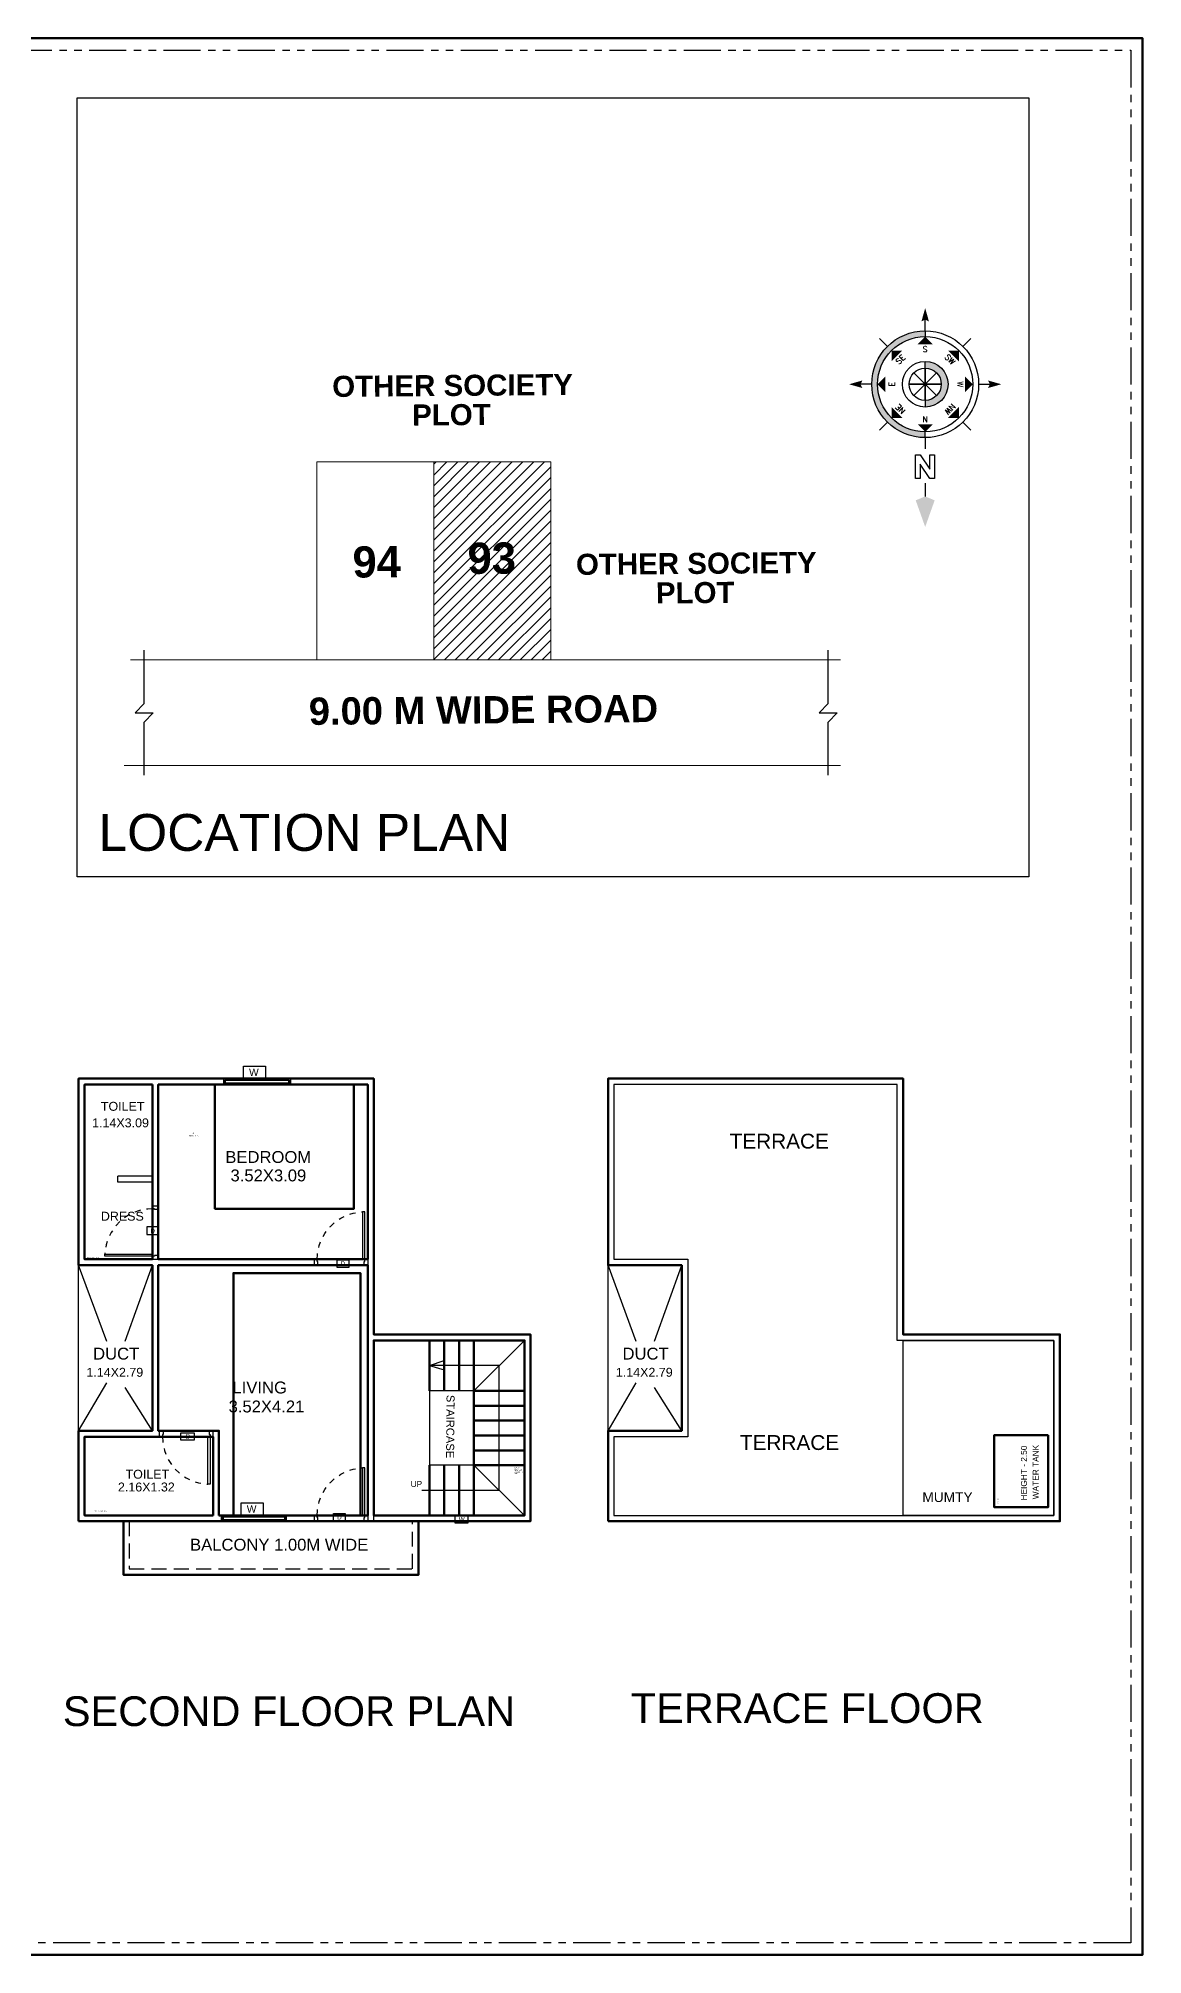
# Model space of a CAD drawing. Header units: inches. Extents: x 0 to 40.4, y 0 to 32.2.
# Drawn here: x 21.85 to 40.42, y 0 to 32.24 of the extents above; entities that cross this region are included whole.
import ezdxf
from ezdxf.enums import TextEntityAlignment as Align

# ---------------------------------------------------------------- set-up
doc = ezdxf.new("R2010")
doc.units = ezdxf.units.IN
doc.header["$MEASUREMENT"] = 0
for name, pattern in [('DASHED2', [0.375, 0.25, -0.125]), ('HIDDEN', [0.375, 0.25, -0.125]), ('PHANTOM2', [1.25, 0.625, -0.125, 0.125, -0.125, 0.125, -0.125])]:
    doc.linetypes.add(name, pattern=pattern)
for name, color, linetype, lineweight in [('FLOOR-GROUND', 7, 'Continuous', 50), ('FLOOR-TERRACE', 7, 'Continuous', 50), ('FLOOR02', 7, 'Continuous', 50)]:
    doc.layers.add(name, color=color, linetype=linetype, lineweight=lineweight)
doc.styles.add('Arial-Bold', font='arialbd.ttf', dxfattribs={"height": 200})
doc.styles.add('JS - 1', font='verdana.ttf')
doc.styles.add('PreDCRFont', font='arial.ttf', dxfattribs={"height": 0.25})
doc.styles.add('romans', font='romans.shx')
doc.styles.get("Standard").update_dxf_attribs({"font": 'arial.ttf'})

# ---------------------------------------------------------------- blocks, each defined once
blk = doc.blocks.new('Anno_North_J_Metric')
h = blk.add_hatch(color=0)
h.paths.add_polyline_path([(-4.17, 0), (-4.68, 0, 1), (4.68, 0), (4.17, 0, -1)])
h.paths.add_polyline_path([(1.41, 0), (2, 0, 1), (-2, 0), (-1.41, 0, -1)])
at = {"color": 0}
for p, q in [((0, 4.68), (0, 5.67)), ((-3.31, 3.31), (-4.01, 4.01)), ((3.31, 3.31), (4.01, 4.01)), ((-4.68, 0), (-5.67, 0)), ((-4.68, 0), (-4.17, 0)), ((-1.41, 0), (-2, 0)), ((1.41, 0), (-1.41, 0)), ((-1.41, 0), (1.41, 0)), ((1, 1), (-1, -1)), ((1, -1), (-1, 1)), ((-1, -1), (1, 1)), ((-1, 1), (1, -1)), ((0, -1.41), (0, 1.41)), ((0, 1.41), (0, -1.41)), ((1.41, 0), (2, 0)), ((4.68, 0), (4.17, 0)), ((4.68, 0), (5.67, 0)), ((8.67, 0), (9.83, 0)), ((-3.31, -3.31), (-4.01, -4.01)), ((3.31, -3.31), (4.01, -4.01)), ((0, -4.68), (0, -5.67))]:
    blk.add_line(p, q, dxfattribs=at)
at = {"color": 0, "linetype": 'ByBlock'}
for p, q in [((6.17, 0.82), (8.27, 0.82)), ((6.17, 0.4), (6.17, 0.82)), ((6.17, -0.44), (7.43, 0.4)), ((7.43, 0.4), (6.17, 0.4)), ((8.27, 0.4), (7.01, -0.44)), ((8.27, 0.82), (8.27, 0.4)), ((6.17, -0.86), (6.17, -0.44)), ((8.27, -0.86), (6.17, -0.86)), ((7.01, -0.44), (8.27, -0.44)), ((8.27, -0.44), (8.27, -0.86))]:
    blk.add_line(p, q, dxfattribs=at)
at = {"color": 0}
for radius in [4.68, 4.17, 2, 1.41]:
    blk.add_circle((0, 0), radius, dxfattribs=at)
for points in [[(-0.33, 5.5), (0, 5.67), (0, 6.67)], [(0, 6.67), (0.33, 5.5), (0, 5.67)], [(0, 4.17), (0.67, 3.5), (-0.67, 3.5)], [(-2.95, 2.95), (-2, 2.95), (-2.95, 2)], [(2.95, 2.95), (2.95, 2), (2, 2.95)], [(-6.67, 0), (-5.5, 0.33), (-5.67, 0)], [(-5.5, -0.33), (-5.67, 0), (-6.67, 0)], [(-4.17, 0), (-3.5, 0.67), (-3.5, -0.67)], [(4.17, 0), (3.5, -0.67), (3.5, 0.67)], [(12.5, 0), (10.17, 0.83), (9.83, 0)], [(9.83, 0), (10.17, -0.83), (12.5, 0)], [(-2.95, -2.95), (-2.95, -2), (-2, -2.95)], [(2.95, -2.95), (2, -2.95), (2.95, -2)], [(0, -4.17), (-0.67, -3.5), (0.67, -3.5)], [(0, -6.67), (-0.33, -5.5), (0, -5.67)], [(0.33, -5.5), (0, -5.67), (0, -6.67)]]:
    blk.add_solid(points, dxfattribs=at)
at = {"color": 0, "style": 'romans'}
for s, rotation, p in [('SW', 45, (-2, 2)), ('NW', 315, (2, 2)), ('S', 270, (-3.33, 0)), ('N', 270, (2.83, 0)), ('SE', 135, (-2, -2)), ('E', 180, (0, -2.67)), ('NE', 225, (2, -2))]:
    blk.add_text(s, height=0.5, rotation=rotation, dxfattribs=at).set_placement(p, align=Align.CENTER)
blk.add_text('W', height=0.5, dxfattribs=at).set_placement((0, 2.83), align=Align.CENTER)
blk = doc.blocks.new('D-36s')
for points in [[(-34, 4), (-34, 36), (-32.5, 36), (-32.5, 4)], [(-33.5, 2.5), (-34, 2.5), (-34, 4), (-36, 4), (-36, 0), (-33.5, 0)], [(-2.5, 2.5), (-2, 2.5), (-2, 4), (0, 4), (0, 0), (-2.5, 0)]]:
    blk.add_lwpolyline(points, close=True)
at = {"linetype": 'HIDDEN'}
blk.add_arc((-34, 4), 32, 0, 87.3133, dxfattribs=at)

msp = doc.modelspace()

# ---------------------------------------------------------------- hatches: boundary and pattern name
h = msp.add_hatch()
h.set_pattern_fill('ANSI31', color=256, scale=1.032609)
h.set_pattern_definition([(45, (-1.18669, -3.14835), (-0.09127064, 0.09127064), [])])
h.paths.add_polyline_path([(30.464, 21.784), (30.464, 25.113), (28.497, 25.113), (28.497, 21.784)])
h.paths.add_polyline_path([(28.729, 23.086), (30.219, 23.098), (30.212, 23.902), (28.723, 23.889)], flags=24)

# ---------------------------------------------------------------- linework, layer by layer
at = {"color": 0, "lineweight": 15}
for p, q in [((26.531, 21.784), (26.531, 25.113)), ((28.497, 21.784), (28.497, 25.113)), ((30.464, 21.784), (30.464, 25.113))]:
    msp.add_line(p, q, dxfattribs=at)
at = {"color": 0, "lineweight": 18}
for p, q in [((30.464, 25.113), (26.531, 25.113)), ((35.337, 21.784), (23.397, 21.784)), ((35.337, 20.008), (23.287, 20.008))]:
    msp.add_line(p, q, dxfattribs=at)
for p, q in [((23.624, 21.048), (23.624, 21.946)), ((35.129, 21.048), (35.129, 21.946)), ((23.474, 20.893), (23.624, 21.048)), ((34.979, 20.893), (35.129, 21.048)), ((23.474, 20.893), (23.775, 20.893)), ((23.775, 20.893), (23.624, 20.738)), ((23.624, 19.844), (23.624, 20.738)), ((34.979, 20.893), (35.28, 20.893)), ((35.28, 20.893), (35.129, 20.738)), ((35.129, 19.844), (35.129, 20.738)), ((23.764, 13.097), (23.183, 13.097)), ((23.183, 12.997), (23.183, 13.097)), ((23.764, 12.997), (23.183, 12.997)), ((22.996, 10.317), (22.523, 11.599)), ((22.523, 8.814), (22.523, 11.599)), ((23.764, 11.599), (22.623, 11.599)), ((23.306, 10.324), (23.764, 11.599)), ((23.764, 8.814), (23.764, 11.599)), ((31.899, 10.317), (31.427, 11.599)), ((31.427, 8.814), (31.427, 11.599)), ((32.21, 10.324), (32.667, 11.599)), ((29.173, 9.485), (30.023, 10.335)), ((22.523, 8.814), (22.996, 9.618)), ((23.764, 8.814), (23.306, 9.54)), ((29.173, 9.485), (28.423, 9.485)), ((31.427, 8.814), (31.899, 9.618)), ((32.667, 8.814), (32.21, 9.54)), ((22.623, 8.814), (23.764, 8.814)), ((29.173, 8.236), (28.423, 8.236)), ((29.173, 8.236), (28.423, 8.236)), ((30.023, 7.391), (29.173, 8.236)), ((27.486, 7.291), (27.486, 7.391))]:
    msp.add_line(p, q)
at = {"color": 0}
for p, q in [((24.966, 14.739), (24.966, 14.639)), ((26.086, 14.739), (26.086, 14.639)), ((27.486, 14.739), (27.486, 10.435)), ((27.486, 10.435), (30.123, 10.435)), ((24.928, 7.391), (24.928, 7.291)), ((26.016, 7.391), (26.016, 7.291))]:
    msp.add_line(p, q, dxfattribs=at)
at = {"lineweight": -3}
msp.add_line((28.423, 9.485), (28.423, 8.236), dxfattribs=at)
at = {"linetype": 'PHANTOM2'}
msp.add_lwpolyline([(0.2, 0.2), (0.2, 32.041), (40.218, 32.041), (40.218, 0.2)], close=True, dxfattribs=at)
for points in [[(38.502, 18.135), (22.5, 18.135), (22.5, 31.24), (38.502, 31.24)], [(31.527, 7.391), (38.927, 7.391), (38.927, 10.335), (36.29, 10.335), (36.29, 14.639), (31.527, 14.639), (31.527, 11.699), (32.767, 11.699), (32.767, 8.714), (31.527, 8.714)], [(38.927, 10.335), (38.927, 7.391), (36.39, 7.391), (36.39, 10.335)]]:
    msp.add_lwpolyline(points, close=True)
at = {"color": 0}
for points in [[(25.295, 14.95), (25.665, 14.95), (25.665, 14.739), (25.295, 14.739)], [(24.966, 14.739), (26.086, 14.739), (26.086, 14.639), (24.966, 14.639)], [(24.966, 14.639), (26.086, 14.639), (26.086, 14.739), (24.966, 14.739)], [(24.991, 14.714), (26.061, 14.714), (26.061, 14.664), (24.991, 14.664)], [(24.991, 14.664), (26.061, 14.664), (26.061, 14.714), (24.991, 14.714)], [(23.671, 12.115), (23.871, 12.115), (23.871, 12.243), (23.671, 12.243)], [(26.87, 11.691), (27.07, 11.691), (27.07, 11.563), (26.87, 11.563)], [(24.468, 8.654), (24.243, 8.654), (24.243, 8.782), (24.468, 8.782)], [(25.257, 7.602), (25.627, 7.602), (25.627, 7.391), (25.257, 7.391)], [(27.009, 7.296), (26.809, 7.296), (26.809, 7.425), (27.009, 7.425)], [(24.928, 7.391), (26.016, 7.391), (26.016, 7.291), (24.928, 7.291)], [(24.928, 7.291), (26.016, 7.291), (26.016, 7.391), (24.928, 7.391)], [(24.953, 7.366), (25.991, 7.366), (25.991, 7.316), (24.953, 7.316)], [(24.953, 7.316), (25.991, 7.316), (25.991, 7.366), (24.953, 7.366)], [(28.849, 7.263), (29.074, 7.263), (29.074, 7.391), (28.849, 7.391)]]:
    msp.add_lwpolyline(points, close=True, dxfattribs=at)
for points in [[(28.423, 9.91), (28.673, 9.997)], [(28.298, 7.814), (29.598, 7.814), (29.598, 9.91), (28.423, 9.91)], [(28.423, 9.91), (28.673, 9.839)]]:
    msp.add_lwpolyline(points)
at = {"linetype": 'DASHED2', "lineweight": -3}
msp.add_lwpolyline([(23.376, 7.291), (23.376, 6.491), (28.139, 6.491), (28.139, 7.291)], close=True, dxfattribs=at)
at = {"layer": 'FLOOR-GROUND', "color": 61}
msp.add_lwpolyline([(0, 0), (40.418, 0), (40.418, 32.241), (0, 32.241)], close=True, dxfattribs=at)
at = {"layer": 'FLOOR-TERRACE', "color": 227}
msp.add_lwpolyline([(31.427, 7.291), (39.027, 7.291), (39.027, 10.435), (36.39, 10.435), (36.39, 14.739), (31.427, 14.739), (31.427, 11.599), (32.667, 11.599), (32.667, 8.814), (31.427, 8.814)], close=True, dxfattribs=at)
at = {"layer": 'FLOOR-TERRACE', "color": 4}
msp.add_lwpolyline([(38.829, 8.741), (37.922, 8.741), (37.922, 7.527), (38.829, 7.527)], close=True, dxfattribs=at)
at = {"layer": 'FLOOR02', "color": 191}
for p, q in [((28.423, 10.335), (28.423, 9.485)), ((28.673, 10.335), (28.673, 9.485)), ((28.923, 10.335), (28.923, 9.485)), ((29.173, 9.856), (29.173, 8.236)), ((29.173, 9.485), (30.023, 9.485)), ((29.173, 9.235), (30.023, 9.235)), ((29.173, 8.985), (30.023, 8.985)), ((29.173, 8.735), (30.023, 8.735)), ((29.173, 8.485), (30.023, 8.485)), ((28.423, 8.236), (28.423, 7.391)), ((28.673, 8.236), (28.673, 7.391)), ((28.923, 8.236), (28.923, 7.391)), ((29.173, 8.236), (29.173, 7.391)), ((29.173, 8.235), (30.023, 8.235))]:
    msp.add_line(p, q, dxfattribs=at)
at = {"layer": 'FLOOR02', "color": 230}
msp.add_lwpolyline([(22.523, 7.291), (30.123, 7.291), (30.123, 10.435), (27.486, 10.435), (27.486, 14.739), (22.523, 14.739), (22.523, 11.599), (23.764, 11.599), (23.764, 8.814), (22.523, 8.814)], close=True, dxfattribs=at)
at = {"layer": 'FLOOR02', "color": 181}
msp.add_lwpolyline([(22.523, 7.291), (30.123, 7.291), (30.123, 10.435), (27.486, 10.435), (27.486, 14.739), (22.523, 14.739), (22.523, 11.599), (23.764, 11.599), (23.764, 8.814), (22.523, 8.814)], close=True, dxfattribs=at)
at = {"layer": 'FLOOR02', "color": 81}
for points in [[(23.764, 14.639), (22.623, 14.639), (22.623, 11.699), (23.764, 11.699)], [(24.784, 7.391), (22.623, 7.391), (22.623, 8.714), (24.784, 8.714)]]:
    msp.add_lwpolyline(points, close=True, dxfattribs=at)
at = {"layer": 'FLOOR02', "color": 150}
for points in [[(23.864, 11.699), (27.386, 11.699), (27.386, 14.639), (23.864, 14.639)], [(24.884, 7.391), (27.386, 7.391), (27.386, 11.599), (23.864, 11.599), (23.864, 8.814), (24.884, 8.814)]]:
    msp.add_lwpolyline(points, close=True, dxfattribs=at)
at = {"layer": 'FLOOR02', "color": 103}
for points in [[(24.817, 14.639), (24.817, 12.549), (27.154, 12.549), (27.154, 14.639)], [(27.263, 7.391), (27.263, 11.466), (25.126, 11.466), (25.126, 7.391)]]:
    msp.add_lwpolyline(points, close=True, dxfattribs=at)
at = {"layer": 'FLOOR02', "color": 115}
msp.add_lwpolyline([(30.023, 10.335), (30.023, 7.391), (27.486, 7.391), (27.486, 10.335)], close=True, dxfattribs=at)
at = {"layer": 'FLOOR02', "color": 223}
msp.add_lwpolyline([(30.023, 7.391), (30.023, 10.335), (29.173, 10.335), (29.173, 7.391)], close=True, dxfattribs=at)
at = {"layer": 'FLOOR02', "color": 35}
msp.add_lwpolyline([(23.276, 7.291), (23.276, 6.391), (28.24, 6.391), (28.24, 7.291)], close=True, dxfattribs=at)

# ---------------------------------------------------------------- block references
at = {"xscale": 0.1920146453583137, "yscale": 0.1920146453583137, "zscale": 0.1920146453583137, "rotation": 269.9999999999997}
msp.add_blockref('Anno_North_J_Metric', (36.761, 26.421), dxfattribs=at)
at = {"color": 0, "xscale": 0.0249999999999987, "yscale": 0.0249999999999987, "zscale": 0.0249999999999987}
for p, rotation in [((23.864, 12.599), 90), ((23.884, 8.814), 180)]:
    msp.add_blockref('D-36s', p, dxfattribs=dict(at, rotation=rotation))
at = {"color": 0, "xscale": -0.0249999999999987, "yscale": 0.0249999999999987, "zscale": 0.0249999999999987}
for p in [(26.486, 11.599), (26.486, 7.291)]:
    msp.add_blockref('D-36s', p, dxfattribs=at)

# ---------------------------------------------------------------- texts
at = {"style": 'Arial-Bold'}
for s, height, p in [('OTHER SOCIETY', 0.35485, (26.79, 26.207)), (' PLOT', 0.3548, (27.996, 25.724)), ('94', 0.5243, (27.132, 23.168)), ('93', 0.5243, (29.067, 23.23)), ('OTHER SOCIETY', 0.35485, (30.889, 23.213)), (' PLOT', 0.3548, (32.096, 22.731)), ('9.00 M WIDE ROAD', 0.45874, (26.397, 20.69))]:
    msp.add_text(s, height=height, rotation=0.4736, dxfattribs=at).set_placement(p)
msp.add_text('LOCATION PLAN', height=0.61957).set_placement((22.859, 18.571))
at = {"color": 0}
for s, height, p in [('W', 0.123, (25.39, 14.783)), ('TOILET', 0.15, (22.898, 14.198)), ('1.14X3.09', 0.15, (22.751, 13.92)), ('BEDROOM', 0.2, (24.991, 13.32)), ('3.52X3.09', 0.2, (25.078, 13.01)), ('DRESS', 0.15, (22.898, 12.349)), ('D', 0.075, (23.731, 12.142)), ('D', 0.075, (26.929, 11.59)), ('DUCT', 0.2, (22.767, 10.012)), ('DUCT', 0.2, (31.671, 10.012)), ('1.14X2.79', 0.15, (22.655, 9.723)), ('1.14X2.79', 0.15, (31.559, 9.723)), ('LIVING', 0.2, (25.111, 9.442)), ('3.52X4.21', 0.2, (25.046, 9.123)), ('D', 0.075, (24.322, 8.681)), ('TOILET', 0.15, (23.313, 8.008)), ('2.16X1.32', 0.15, (23.185, 7.793)), ('UP', 0.1, (28.107, 7.869)), ('W', 0.123, (25.352, 7.435)), ('D', 0.075, (26.872, 7.323)), ('W', 0.075, (28.917, 7.29)), ('BALCONY 1.00M WIDE', 0.2, (24.398, 6.798))]:
    msp.add_text(s, height=height, dxfattribs=at).set_placement(p)
at = {"lineweight": -3}
for p in [(34.355, 13.687), (34.528, 8.616)]:
    msp.add_text('TERRACE ', height=0.25, dxfattribs=at).set_placement(p, align=Align.MIDDLE_CENTER)
msp.add_text('STAIRCASE', height=0.1346, rotation=269.5412, dxfattribs=at).set_placement((28.775, 8.885), align=Align.MIDDLE_CENTER)
at = {"color": 4, "lineweight": 30, "style": 'PreDCRFont'}
msp.add_text('HEIGHT - 2.50', height=0.1, rotation=90, dxfattribs=at).set_placement((38.471, 7.641))
msp.add_text('MUMTY', height=0.1651).set_placement((37.136, 7.698), align=Align.MIDDLE_CENTER)
at = {"lineweight": 30, "style": 'PreDCRFont'}
for s, p in [('SECOND FLOOR PLAN ', (22.258, 3.846)), ('TERRACE FLOOR', (31.809, 3.899))]:
    msp.add_text(s, height=0.5, dxfattribs=at).set_placement(p)
at = {"layer": 'FLOOR-TERRACE', "color": 4, "style": 'PreDCRFont'}
for s, height, p in [('WATER TANK', 0.1, (38.669, 7.662)), ('HEIGHT - 19.50', 0.01, (37.99, 7.583))]:
    msp.add_text(s, height=height, rotation=90, dxfattribs=at).set_placement(p)
at = {"layer": 'FLOOR02', "color": 230}
for s, p in [('KITCHEN', (24.383, 13.766)), ('1', (24.438, 13.808))]:
    msp.add_text(s, height=0.0259, dxfattribs=at).set_placement(p)
at = {"layer": 'FLOOR02', "color": 81, "style": 'PreDCRFont'}
for p in [(22.648, 11.725), (22.779, 7.46)]:
    msp.add_text('COMBINED BATHROOM AND WC ', height=0.01, dxfattribs=at).set_placement(p)
at = {"layer": 'FLOOR02', "color": 115, "style": 'JS - 1'}
for s, height, p in [('TREAD - 0.25', 0.01573, (29.848, 8.161)), ('STAIR-1', 0.0147, (29.846, 8.085)), ('RISER - 0.17', 0.01573, (29.847, 8.136)), ('HANDRAIL - 1', 0.01573, (29.848, 8.11)), ('WIDTH - 1', 0.0157, (29.851, 8.191))]:
    msp.add_text(s, height=height, dxfattribs=at).set_placement(p)

doc.saveas('drawing.dxf')
